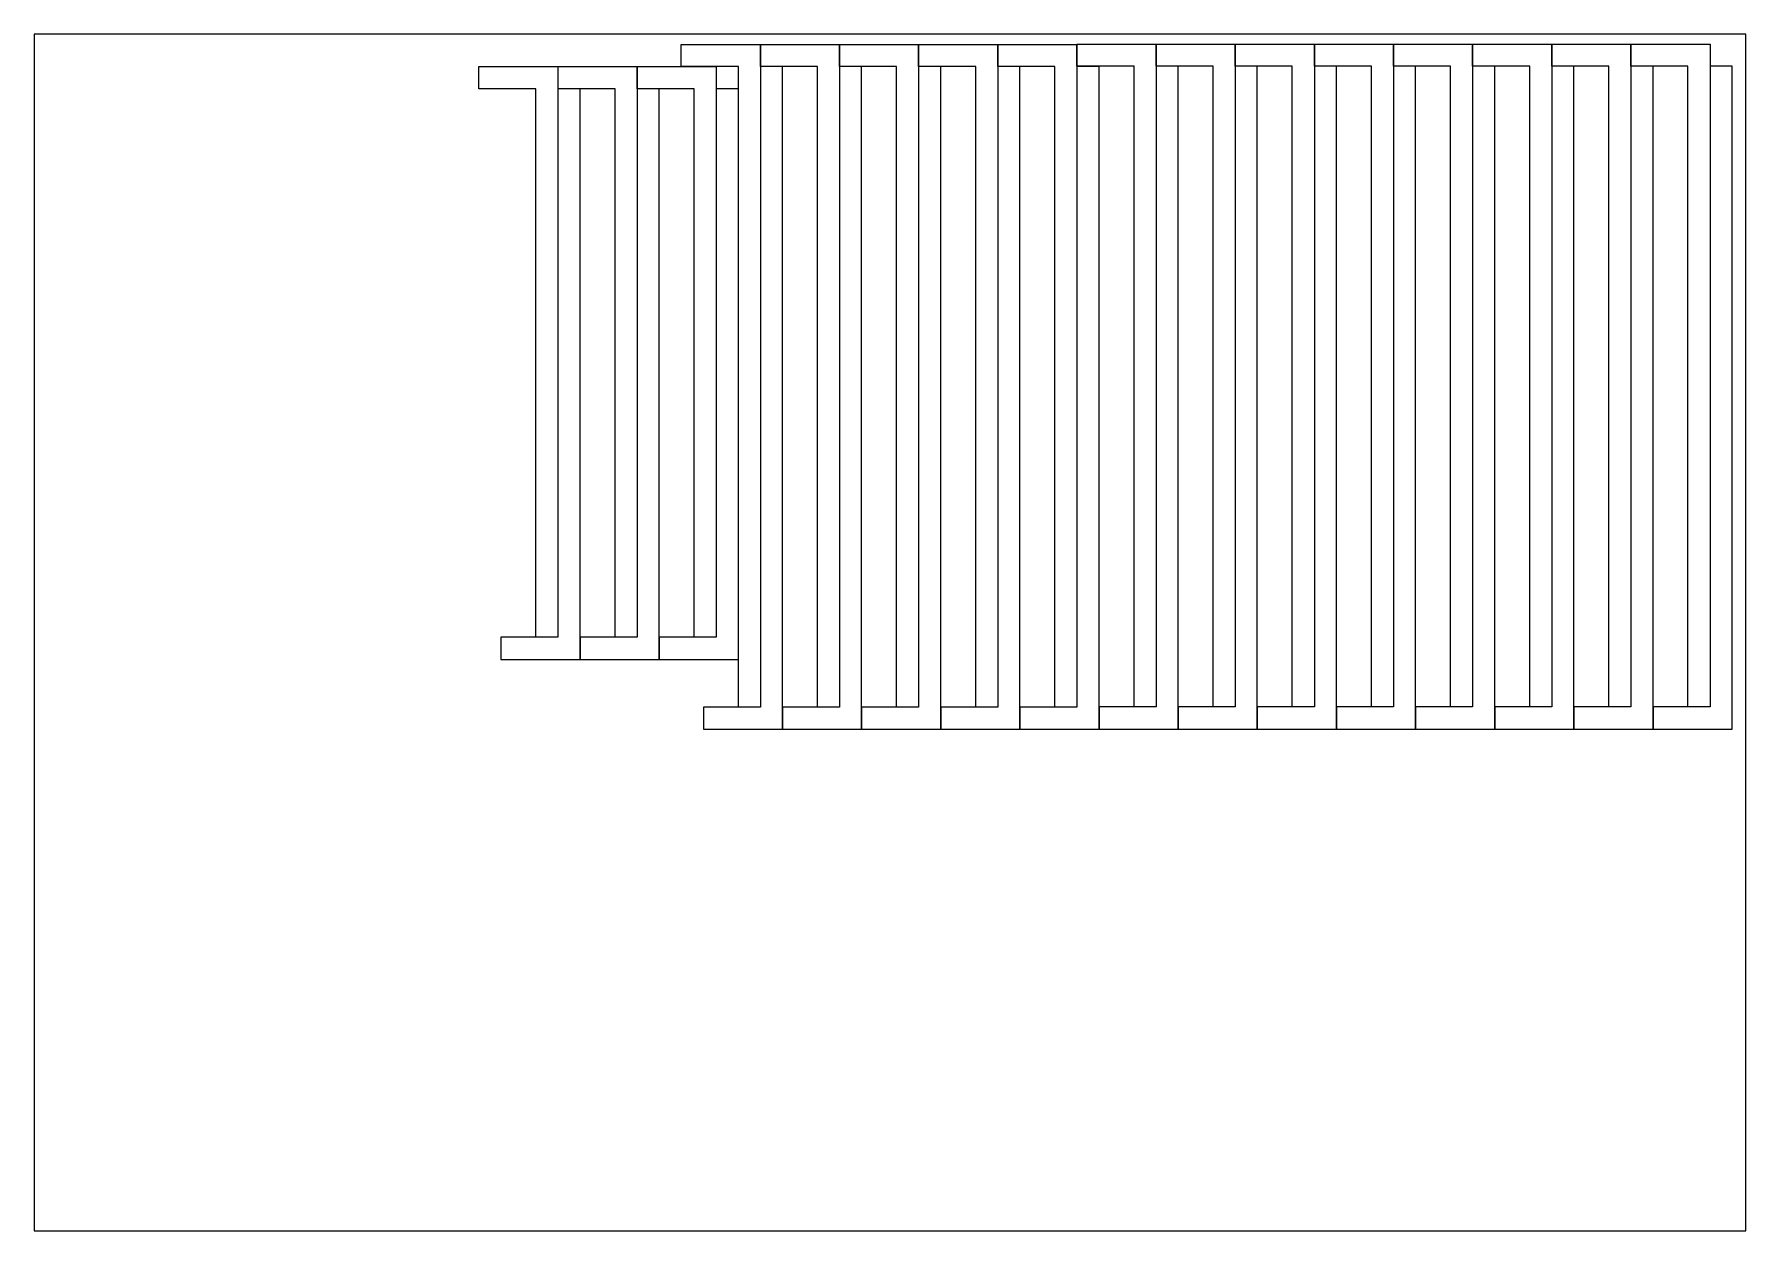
# Model space of a CAD drawing. Header units: millimetres. Extents: x 1869 to 3797, y -919 to 434.
# Drawn here: x 2867 to 3797, y -919 to -269 of the extents above; entities that cross this region are included whole.
import ezdxf

# ---------------------------------------------------------------- set-up
doc = ezdxf.new("R2010")
doc.units = ezdxf.units.MM
doc.header["$MEASUREMENT"] = 0
doc.layers.add('Layer 1', color=7, linetype='Continuous')

msp = doc.modelspace()

# ---------------------------------------------------------------- linework, layer by layer
at = {"layer": 'Layer 1', "color": 250, "lineweight": 20}
msp.add_lwpolyline([(2867.3634, -918.8425), (3797.3634, -918.8425), (3797.3634, -268.8425), (2867.3634, -268.8425), (2867.3634, -918.8425)], close=True, dxfattribs=at)
for points in [[(3218.9743, -274.3881), (3218.9743, -274.3881), (3218.9743, -286.3881), (3218.9743, -286.3881), (3218.9743, -286.3881), (3218.9743, -286.3881), (3249.9743, -286.3881), (3249.9743, -286.3881), (3249.9743, -286.3881), (3249.9743, -286.3881), (3249.9743, -634.3881), (3249.9743, -634.3881), (3249.9743, -634.3881), (3249.9743, -634.3881), (3261.9743, -634.3881), (3261.9743, -634.3881), (3261.9743, -634.3881), (3261.9743, -634.3881), (3261.9743, -286.3881), (3261.9743, -286.3881), (3261.9743, -286.3881), (3261.9743, -286.3881), (3261.9743, -274.3881), (3261.9743, -274.3881), (3261.9743, -274.3881), (3261.9743, -274.3881), (3218.9743, -274.3881), (3218.9743, -274.3881)], [(3261.9331, -274.3404), (3261.9331, -274.3404), (3261.9331, -286.3404), (3261.9331, -286.3404), (3261.9331, -286.3404), (3261.9331, -286.3404), (3292.9331, -286.3404), (3292.9331, -286.3404), (3292.9331, -286.3404), (3292.9331, -286.3404), (3292.9331, -634.3404), (3292.9331, -634.3404), (3292.9331, -634.3404), (3292.9331, -634.3404), (3304.9331, -634.3404), (3304.9331, -634.3404), (3304.9331, -634.3404), (3304.9331, -634.3404), (3304.9331, -286.3404), (3304.9331, -286.3404), (3304.9331, -286.3404), (3304.9331, -286.3404), (3304.9331, -274.3404), (3304.9331, -274.3404), (3304.9331, -274.3404), (3304.9331, -274.3404), (3261.9331, -274.3404), (3261.9331, -274.3404)], [(3304.9331, -274.3404), (3304.9331, -274.3404), (3304.9331, -286.3404), (3304.9331, -286.3404), (3304.9331, -286.3404), (3304.9331, -286.3404), (3335.9331, -286.3404), (3335.9331, -286.3404), (3335.9331, -286.3404), (3335.9331, -286.3404), (3335.9331, -634.3404), (3335.9331, -634.3404), (3335.9331, -634.3404), (3335.9331, -634.3404), (3347.9331, -634.3404), (3347.9331, -634.3404), (3347.9331, -634.3404), (3347.9331, -634.3404), (3347.9331, -286.3404), (3347.9331, -286.3404), (3347.9331, -286.3404), (3347.9331, -286.3404), (3347.9331, -274.3404), (3347.9331, -274.3404), (3347.9331, -274.3404), (3347.9331, -274.3404), (3304.9331, -274.3404), (3304.9331, -274.3404)], [(3347.9331, -274.3404), (3347.9331, -274.3404), (3347.9331, -286.3404), (3347.9331, -286.3404), (3347.9331, -286.3404), (3347.9331, -286.3404), (3378.9331, -286.3404), (3378.9331, -286.3404), (3378.9331, -286.3404), (3378.9331, -286.3404), (3378.9331, -634.3404), (3378.9331, -634.3404), (3378.9331, -634.3404), (3378.9331, -634.3404), (3390.9331, -634.3404), (3390.9331, -634.3404), (3390.9331, -634.3404), (3390.9331, -634.3404), (3390.9331, -286.3404), (3390.9331, -286.3404), (3390.9331, -286.3404), (3390.9331, -286.3404), (3390.9331, -274.3404), (3390.9331, -274.3404), (3390.9331, -274.3404), (3390.9331, -274.3404), (3347.9331, -274.3404), (3347.9331, -274.3404)], [(3390.9331, -274.3404), (3390.9331, -274.3404), (3390.9331, -286.3404), (3390.9331, -286.3404), (3390.9331, -286.3404), (3390.9331, -286.3404), (3421.9331, -286.3404), (3421.9331, -286.3404), (3421.9331, -286.3404), (3421.9331, -286.3404), (3421.9331, -634.3404), (3421.9331, -634.3404), (3421.9331, -634.3404), (3421.9331, -634.3404), (3433.9331, -634.3404), (3433.9331, -634.3404), (3433.9331, -634.3404), (3433.9331, -634.3404), (3433.9331, -286.3404), (3433.9331, -286.3404), (3433.9331, -286.3404), (3433.9331, -286.3404), (3433.9331, -274.3404), (3433.9331, -274.3404), (3433.9331, -274.3404), (3433.9331, -274.3404), (3390.9331, -274.3404), (3390.9331, -274.3404)], [(3433.9575, -274.2702), (3433.9575, -274.2702), (3433.9575, -286.2702), (3433.9575, -286.2702), (3433.9575, -286.2702), (3433.9575, -286.2702), (3464.9575, -286.2702), (3464.9575, -286.2702), (3464.9575, -286.2702), (3464.9575, -286.2702), (3464.9575, -634.2702), (3464.9575, -634.2702), (3464.9575, -634.2702), (3464.9575, -634.2702), (3476.9575, -634.2702), (3476.9575, -634.2702), (3476.9575, -634.2702), (3476.9575, -634.2702), (3476.9575, -286.2702), (3476.9575, -286.2702), (3476.9575, -286.2702), (3476.9575, -286.2702), (3476.9575, -274.2702), (3476.9575, -274.2702), (3476.9575, -274.2702), (3476.9575, -274.2702), (3433.9575, -274.2702), (3433.9575, -274.2702)], [(3476.9575, -274.2702), (3476.9575, -274.2702), (3476.9575, -286.2702), (3476.9575, -286.2702), (3476.9575, -286.2702), (3476.9575, -286.2702), (3507.9575, -286.2702), (3507.9575, -286.2702), (3507.9575, -286.2702), (3507.9575, -286.2702), (3507.9575, -634.2702), (3507.9575, -634.2702), (3507.9575, -634.2702), (3507.9575, -634.2702), (3519.9575, -634.2702), (3519.9575, -634.2702), (3519.9575, -634.2702), (3519.9575, -634.2702), (3519.9575, -286.2702), (3519.9575, -286.2702), (3519.9575, -286.2702), (3519.9575, -286.2702), (3519.9575, -274.2702), (3519.9575, -274.2702), (3519.9575, -274.2702), (3519.9575, -274.2702), (3476.9575, -274.2702), (3476.9575, -274.2702)], [(3519.9575, -274.2702), (3519.9575, -274.2702), (3519.9575, -286.2702), (3519.9575, -286.2702), (3519.9575, -286.2702), (3519.9575, -286.2702), (3550.9575, -286.2702), (3550.9575, -286.2702), (3550.9575, -286.2702), (3550.9575, -286.2702), (3550.9575, -634.2702), (3550.9575, -634.2702), (3550.9575, -634.2702), (3550.9575, -634.2702), (3562.9575, -634.2702), (3562.9575, -634.2702), (3562.9575, -634.2702), (3562.9575, -634.2702), (3562.9575, -286.2702), (3562.9575, -286.2702), (3562.9575, -286.2702), (3562.9575, -286.2702), (3562.9575, -274.2702), (3562.9575, -274.2702), (3562.9575, -274.2702), (3562.9575, -274.2702), (3519.9575, -274.2702), (3519.9575, -274.2702)], [(3562.9575, -274.2702), (3562.9575, -274.2702), (3562.9575, -286.2702), (3562.9575, -286.2702), (3562.9575, -286.2702), (3562.9575, -286.2702), (3593.9575, -286.2702), (3593.9575, -286.2702), (3593.9575, -286.2702), (3593.9575, -286.2702), (3593.9575, -634.2702), (3593.9575, -634.2702), (3593.9575, -634.2702), (3593.9575, -634.2702), (3605.9575, -634.2702), (3605.9575, -634.2702), (3605.9575, -634.2702), (3605.9575, -634.2702), (3605.9575, -286.2702), (3605.9575, -286.2702), (3605.9575, -286.2702), (3605.9575, -286.2702), (3605.9575, -274.2702), (3605.9575, -274.2702), (3605.9575, -274.2702), (3605.9575, -274.2702), (3562.9575, -274.2702), (3562.9575, -274.2702)], [(3605.9575, -274.2702), (3605.9575, -274.2702), (3605.9575, -286.2702), (3605.9575, -286.2702), (3605.9575, -286.2702), (3605.9575, -286.2702), (3636.9575, -286.2702), (3636.9575, -286.2702), (3636.9575, -286.2702), (3636.9575, -286.2702), (3636.9575, -634.2702), (3636.9575, -634.2702), (3636.9575, -634.2702), (3636.9575, -634.2702), (3648.9575, -634.2702), (3648.9575, -634.2702), (3648.9575, -634.2702), (3648.9575, -634.2702), (3648.9575, -286.2702), (3648.9575, -286.2702), (3648.9575, -286.2702), (3648.9575, -286.2702), (3648.9575, -274.2702), (3648.9575, -274.2702), (3648.9575, -274.2702), (3648.9575, -274.2702), (3605.9575, -274.2702), (3605.9575, -274.2702)], [(3648.9575, -274.2702), (3648.9575, -274.2702), (3648.9575, -286.2702), (3648.9575, -286.2702), (3648.9575, -286.2702), (3648.9575, -286.2702), (3679.9575, -286.2702), (3679.9575, -286.2702), (3679.9575, -286.2702), (3679.9575, -286.2702), (3679.9575, -634.2702), (3679.9575, -634.2702), (3679.9575, -634.2702), (3679.9575, -634.2702), (3691.9575, -634.2702), (3691.9575, -634.2702), (3691.9575, -634.2702), (3691.9575, -634.2702), (3691.9575, -286.2702), (3691.9575, -286.2702), (3691.9575, -286.2702), (3691.9575, -286.2702), (3691.9575, -274.2702), (3691.9575, -274.2702), (3691.9575, -274.2702), (3691.9575, -274.2702), (3648.9575, -274.2702), (3648.9575, -274.2702)], [(3691.9575, -274.2702), (3691.9575, -274.2702), (3691.9575, -286.2702), (3691.9575, -286.2702), (3691.9575, -286.2702), (3691.9575, -286.2702), (3722.9575, -286.2702), (3722.9575, -286.2702), (3722.9575, -286.2702), (3722.9575, -286.2702), (3722.9575, -634.2702), (3722.9575, -634.2702), (3722.9575, -634.2702), (3722.9575, -634.2702), (3734.9575, -634.2702), (3734.9575, -634.2702), (3734.9575, -634.2702), (3734.9575, -634.2702), (3734.9575, -286.2702), (3734.9575, -286.2702), (3734.9575, -286.2702), (3734.9575, -286.2702), (3734.9575, -274.2702), (3734.9575, -274.2702), (3734.9575, -274.2702), (3734.9575, -274.2702), (3691.9575, -274.2702), (3691.9575, -274.2702)], [(3734.9575, -274.2702), (3734.9575, -274.2702), (3734.9575, -286.2702), (3734.9575, -286.2702), (3734.9575, -286.2702), (3734.9575, -286.2702), (3765.9575, -286.2702), (3765.9575, -286.2702), (3765.9575, -286.2702), (3765.9575, -286.2702), (3765.9575, -634.2702), (3765.9575, -634.2702), (3765.9575, -634.2702), (3765.9575, -634.2702), (3777.9575, -634.2702), (3777.9575, -634.2702), (3777.9575, -634.2702), (3777.9575, -634.2702), (3777.9575, -286.2702), (3777.9575, -286.2702), (3777.9575, -286.2702), (3777.9575, -286.2702), (3777.9575, -274.2702), (3777.9575, -274.2702), (3777.9575, -274.2702), (3777.9575, -274.2702), (3734.9575, -274.2702), (3734.9575, -274.2702)], [(3108.9445, -286.4197), (3108.9445, -286.4197), (3108.9445, -298.4197), (3108.9445, -298.4197), (3108.9445, -298.4197), (3108.9445, -298.4197), (3139.9445, -298.4197), (3139.9445, -298.4197), (3139.9445, -298.4197), (3139.9445, -298.4197), (3139.9445, -596.4197), (3139.9445, -596.4197), (3139.9445, -596.4197), (3139.9445, -596.4197), (3151.9445, -596.4197), (3151.9445, -596.4197), (3151.9445, -596.4197), (3151.9445, -596.4197), (3151.9445, -298.4197), (3151.9445, -298.4197), (3151.9445, -298.4197), (3151.9445, -298.4197), (3151.9445, -286.4197), (3151.9445, -286.4197), (3151.9445, -286.4197), (3151.9445, -286.4197), (3108.9445, -286.4197), (3108.9445, -286.4197)], [(3151.9743, -286.4577), (3151.9743, -286.4577), (3151.9743, -298.4577), (3151.9743, -298.4577), (3151.9743, -298.4577), (3151.9743, -298.4577), (3182.9743, -298.4577), (3182.9743, -298.4577), (3182.9743, -298.4577), (3182.9743, -298.4577), (3182.9743, -596.4577), (3182.9743, -596.4577), (3182.9743, -596.4577), (3182.9743, -596.4577), (3194.9743, -596.4577), (3194.9743, -596.4577), (3194.9743, -596.4577), (3194.9743, -596.4577), (3194.9743, -298.4577), (3194.9743, -298.4577), (3194.9743, -298.4577), (3194.9743, -298.4577), (3194.9743, -286.4577), (3194.9743, -286.4577), (3194.9743, -286.4577), (3194.9743, -286.4577), (3151.9743, -286.4577), (3151.9743, -286.4577)], [(3194.9743, -286.4577), (3194.9743, -286.4577), (3194.9743, -298.4577), (3194.9743, -298.4577), (3194.9743, -298.4577), (3194.9743, -298.4577), (3225.9743, -298.4577), (3225.9743, -298.4577), (3225.9743, -298.4577), (3225.9743, -298.4577), (3225.9743, -596.4577), (3225.9743, -596.4577), (3225.9743, -596.4577), (3225.9743, -596.4577), (3237.9743, -596.4577), (3237.9743, -596.4577), (3237.9743, -596.4577), (3237.9743, -596.4577), (3237.9743, -298.4577), (3237.9743, -298.4577), (3237.9743, -298.4577), (3237.9743, -298.4577), (3237.9743, -286.4577), (3237.9743, -286.4577), (3237.9743, -286.4577), (3237.9743, -286.4577), (3194.9743, -286.4577), (3194.9743, -286.4577)], [(3230.9743, -646.3881), (3230.9743, -646.3881), (3230.9743, -634.3881), (3230.9743, -634.3881), (3230.9743, -634.3881), (3230.9743, -634.3881), (3261.9743, -634.3881), (3261.9743, -634.3881), (3261.9743, -634.3881), (3261.9743, -634.3881), (3261.9743, -286.3881), (3261.9743, -286.3881), (3261.9743, -286.3881), (3261.9743, -286.3881), (3273.9743, -286.3881), (3273.9743, -286.3881), (3273.9743, -286.3881), (3273.9743, -286.3881), (3273.9743, -634.3881), (3273.9743, -634.3881), (3273.9743, -634.3881), (3273.9743, -634.3881), (3273.9743, -646.3881), (3273.9743, -646.3881), (3273.9743, -646.3881), (3273.9743, -646.3881), (3230.9743, -646.3881), (3230.9743, -646.3881)], [(3273.9331, -646.3404), (3273.9331, -646.3404), (3273.9331, -634.3404), (3273.9331, -634.3404), (3273.9331, -634.3404), (3273.9331, -634.3404), (3304.9331, -634.3404), (3304.9331, -634.3404), (3304.9331, -634.3404), (3304.9331, -634.3404), (3304.9331, -286.3404), (3304.9331, -286.3404), (3304.9331, -286.3404), (3304.9331, -286.3404), (3316.9331, -286.3404), (3316.9331, -286.3404), (3316.9331, -286.3404), (3316.9331, -286.3404), (3316.9331, -634.3404), (3316.9331, -634.3404), (3316.9331, -634.3404), (3316.9331, -634.3404), (3316.9331, -646.3404), (3316.9331, -646.3404), (3316.9331, -646.3404), (3316.9331, -646.3404), (3273.9331, -646.3404), (3273.9331, -646.3404)], [(3316.9331, -646.3404), (3316.9331, -646.3404), (3316.9331, -634.3404), (3316.9331, -634.3404), (3316.9331, -634.3404), (3316.9331, -634.3404), (3347.9331, -634.3404), (3347.9331, -634.3404), (3347.9331, -634.3404), (3347.9331, -634.3404), (3347.9331, -286.3404), (3347.9331, -286.3404), (3347.9331, -286.3404), (3347.9331, -286.3404), (3359.9331, -286.3404), (3359.9331, -286.3404), (3359.9331, -286.3404), (3359.9331, -286.3404), (3359.9331, -634.3404), (3359.9331, -634.3404), (3359.9331, -634.3404), (3359.9331, -634.3404), (3359.9331, -646.3404), (3359.9331, -646.3404), (3359.9331, -646.3404), (3359.9331, -646.3404), (3316.9331, -646.3404), (3316.9331, -646.3404)], [(3359.9331, -646.3404), (3359.9331, -646.3404), (3359.9331, -634.3404), (3359.9331, -634.3404), (3359.9331, -634.3404), (3359.9331, -634.3404), (3390.9331, -634.3404), (3390.9331, -634.3404), (3390.9331, -634.3404), (3390.9331, -634.3404), (3390.9331, -286.3404), (3390.9331, -286.3404), (3390.9331, -286.3404), (3390.9331, -286.3404), (3402.9331, -286.3404), (3402.9331, -286.3404), (3402.9331, -286.3404), (3402.9331, -286.3404), (3402.9331, -634.3404), (3402.9331, -634.3404), (3402.9331, -634.3404), (3402.9331, -634.3404), (3402.9331, -646.3404), (3402.9331, -646.3404), (3402.9331, -646.3404), (3402.9331, -646.3404), (3359.9331, -646.3404), (3359.9331, -646.3404)], [(3402.9331, -646.3404), (3402.9331, -646.3404), (3402.9331, -634.3404), (3402.9331, -634.3404), (3402.9331, -634.3404), (3402.9331, -634.3404), (3433.9331, -634.3404), (3433.9331, -634.3404), (3433.9331, -634.3404), (3433.9331, -634.3404), (3433.9331, -286.3404), (3433.9331, -286.3404), (3433.9331, -286.3404), (3433.9331, -286.3404), (3445.9331, -286.3404), (3445.9331, -286.3404), (3445.9331, -286.3404), (3445.9331, -286.3404), (3445.9331, -634.3404), (3445.9331, -634.3404), (3445.9331, -634.3404), (3445.9331, -634.3404), (3445.9331, -646.3404), (3445.9331, -646.3404), (3445.9331, -646.3404), (3445.9331, -646.3404), (3402.9331, -646.3404), (3402.9331, -646.3404)], [(3445.9575, -646.2702), (3445.9575, -646.2702), (3445.9575, -634.2702), (3445.9575, -634.2702), (3445.9575, -634.2702), (3445.9575, -634.2702), (3476.9575, -634.2702), (3476.9575, -634.2702), (3476.9575, -634.2702), (3476.9575, -634.2702), (3476.9575, -286.2702), (3476.9575, -286.2702), (3476.9575, -286.2702), (3476.9575, -286.2702), (3488.9575, -286.2702), (3488.9575, -286.2702), (3488.9575, -286.2702), (3488.9575, -286.2702), (3488.9575, -634.2702), (3488.9575, -634.2702), (3488.9575, -634.2702), (3488.9575, -634.2702), (3488.9575, -646.2702), (3488.9575, -646.2702), (3488.9575, -646.2702), (3488.9575, -646.2702), (3445.9575, -646.2702), (3445.9575, -646.2702)], [(3488.9575, -646.2702), (3488.9575, -646.2702), (3488.9575, -634.2702), (3488.9575, -634.2702), (3488.9575, -634.2702), (3488.9575, -634.2702), (3519.9575, -634.2702), (3519.9575, -634.2702), (3519.9575, -634.2702), (3519.9575, -634.2702), (3519.9575, -286.2702), (3519.9575, -286.2702), (3519.9575, -286.2702), (3519.9575, -286.2702), (3531.9575, -286.2702), (3531.9575, -286.2702), (3531.9575, -286.2702), (3531.9575, -286.2702), (3531.9575, -634.2702), (3531.9575, -634.2702), (3531.9575, -634.2702), (3531.9575, -634.2702), (3531.9575, -646.2702), (3531.9575, -646.2702), (3531.9575, -646.2702), (3531.9575, -646.2702), (3488.9575, -646.2702), (3488.9575, -646.2702)], [(3531.9575, -646.2702), (3531.9575, -646.2702), (3531.9575, -634.2702), (3531.9575, -634.2702), (3531.9575, -634.2702), (3531.9575, -634.2702), (3562.9575, -634.2702), (3562.9575, -634.2702), (3562.9575, -634.2702), (3562.9575, -634.2702), (3562.9575, -286.2702), (3562.9575, -286.2702), (3562.9575, -286.2702), (3562.9575, -286.2702), (3574.9575, -286.2702), (3574.9575, -286.2702), (3574.9575, -286.2702), (3574.9575, -286.2702), (3574.9575, -634.2702), (3574.9575, -634.2702), (3574.9575, -634.2702), (3574.9575, -634.2702), (3574.9575, -646.2702), (3574.9575, -646.2702), (3574.9575, -646.2702), (3574.9575, -646.2702), (3531.9575, -646.2702), (3531.9575, -646.2702)], [(3574.9575, -646.2702), (3574.9575, -646.2702), (3574.9575, -634.2702), (3574.9575, -634.2702), (3574.9575, -634.2702), (3574.9575, -634.2702), (3605.9575, -634.2702), (3605.9575, -634.2702), (3605.9575, -634.2702), (3605.9575, -634.2702), (3605.9575, -286.2702), (3605.9575, -286.2702), (3605.9575, -286.2702), (3605.9575, -286.2702), (3617.9575, -286.2702), (3617.9575, -286.2702), (3617.9575, -286.2702), (3617.9575, -286.2702), (3617.9575, -634.2702), (3617.9575, -634.2702), (3617.9575, -634.2702), (3617.9575, -634.2702), (3617.9575, -646.2702), (3617.9575, -646.2702), (3617.9575, -646.2702), (3617.9575, -646.2702), (3574.9575, -646.2702), (3574.9575, -646.2702)], [(3617.9575, -646.2702), (3617.9575, -646.2702), (3617.9575, -634.2702), (3617.9575, -634.2702), (3617.9575, -634.2702), (3617.9575, -634.2702), (3648.9575, -634.2702), (3648.9575, -634.2702), (3648.9575, -634.2702), (3648.9575, -634.2702), (3648.9575, -286.2702), (3648.9575, -286.2702), (3648.9575, -286.2702), (3648.9575, -286.2702), (3660.9575, -286.2702), (3660.9575, -286.2702), (3660.9575, -286.2702), (3660.9575, -286.2702), (3660.9575, -634.2702), (3660.9575, -634.2702), (3660.9575, -634.2702), (3660.9575, -634.2702), (3660.9575, -646.2702), (3660.9575, -646.2702), (3660.9575, -646.2702), (3660.9575, -646.2702), (3617.9575, -646.2702), (3617.9575, -646.2702)], [(3660.9575, -646.2702), (3660.9575, -646.2702), (3660.9575, -634.2702), (3660.9575, -634.2702), (3660.9575, -634.2702), (3660.9575, -634.2702), (3691.9575, -634.2702), (3691.9575, -634.2702), (3691.9575, -634.2702), (3691.9575, -634.2702), (3691.9575, -286.2702), (3691.9575, -286.2702), (3691.9575, -286.2702), (3691.9575, -286.2702), (3703.9575, -286.2702), (3703.9575, -286.2702), (3703.9575, -286.2702), (3703.9575, -286.2702), (3703.9575, -634.2702), (3703.9575, -634.2702), (3703.9575, -634.2702), (3703.9575, -634.2702), (3703.9575, -646.2702), (3703.9575, -646.2702), (3703.9575, -646.2702), (3703.9575, -646.2702), (3660.9575, -646.2702), (3660.9575, -646.2702)], [(3703.9575, -646.2702), (3703.9575, -646.2702), (3703.9575, -634.2702), (3703.9575, -634.2702), (3703.9575, -634.2702), (3703.9575, -634.2702), (3734.9575, -634.2702), (3734.9575, -634.2702), (3734.9575, -634.2702), (3734.9575, -634.2702), (3734.9575, -286.2702), (3734.9575, -286.2702), (3734.9575, -286.2702), (3734.9575, -286.2702), (3746.9575, -286.2702), (3746.9575, -286.2702), (3746.9575, -286.2702), (3746.9575, -286.2702), (3746.9575, -634.2702), (3746.9575, -634.2702), (3746.9575, -634.2702), (3746.9575, -634.2702), (3746.9575, -646.2702), (3746.9575, -646.2702), (3746.9575, -646.2702), (3746.9575, -646.2702), (3703.9575, -646.2702), (3703.9575, -646.2702)], [(3746.9575, -646.2702), (3746.9575, -646.2702), (3746.9575, -634.2702), (3746.9575, -634.2702), (3746.9575, -634.2702), (3746.9575, -634.2702), (3777.9575, -634.2702), (3777.9575, -634.2702), (3777.9575, -634.2702), (3777.9575, -634.2702), (3777.9575, -286.2702), (3777.9575, -286.2702), (3777.9575, -286.2702), (3777.9575, -286.2702), (3789.9575, -286.2702), (3789.9575, -286.2702), (3789.9575, -286.2702), (3789.9575, -286.2702), (3789.9575, -634.2702), (3789.9575, -634.2702), (3789.9575, -634.2702), (3789.9575, -634.2702), (3789.9575, -646.2702), (3789.9575, -646.2702), (3789.9575, -646.2702), (3789.9575, -646.2702), (3746.9575, -646.2702), (3746.9575, -646.2702)], [(3120.9445, -608.4197), (3120.9445, -608.4197), (3120.9445, -596.4197), (3120.9445, -596.4197), (3120.9445, -596.4197), (3120.9445, -596.4197), (3151.9445, -596.4197), (3151.9445, -596.4197), (3151.9445, -596.4197), (3151.9445, -596.4197), (3151.9445, -298.4197), (3151.9445, -298.4197), (3151.9445, -298.4197), (3151.9445, -298.4197), (3163.9445, -298.4197), (3163.9445, -298.4197), (3163.9445, -298.4197), (3163.9445, -298.4197), (3163.9445, -596.4197), (3163.9445, -596.4197), (3163.9445, -596.4197), (3163.9445, -596.4197), (3163.9445, -608.4197), (3163.9445, -608.4197), (3163.9445, -608.4197), (3163.9445, -608.4197), (3120.9445, -608.4197), (3120.9445, -608.4197)], [(3163.9743, -608.4577), (3163.9743, -608.4577), (3163.9743, -596.4577), (3163.9743, -596.4577), (3163.9743, -596.4577), (3163.9743, -596.4577), (3194.9743, -596.4577), (3194.9743, -596.4577), (3194.9743, -596.4577), (3194.9743, -596.4577), (3194.9743, -298.4577), (3194.9743, -298.4577), (3194.9743, -298.4577), (3194.9743, -298.4577), (3206.9743, -298.4577), (3206.9743, -298.4577), (3206.9743, -298.4577), (3206.9743, -298.4577), (3206.9743, -596.4577), (3206.9743, -596.4577), (3206.9743, -596.4577), (3206.9743, -596.4577), (3206.9743, -608.4577), (3206.9743, -608.4577), (3206.9743, -608.4577), (3206.9743, -608.4577), (3163.9743, -608.4577), (3163.9743, -608.4577)], [(3206.9743, -608.4577), (3206.9743, -608.4577), (3206.9743, -596.4577), (3206.9743, -596.4577), (3206.9743, -596.4577), (3206.9743, -596.4577), (3237.9743, -596.4577), (3237.9743, -596.4577), (3237.9743, -596.4577), (3237.9743, -596.4577), (3237.9743, -298.4577), (3237.9743, -298.4577), (3237.9743, -298.4577), (3237.9743, -298.4577), (3249.9743, -298.4577), (3249.9743, -298.4577), (3249.9743, -298.4577), (3249.9743, -298.4577), (3249.9743, -596.4577), (3249.9743, -596.4577), (3249.9743, -596.4577), (3249.9743, -596.4577), (3249.9743, -608.4577), (3249.9743, -608.4577), (3249.9743, -608.4577), (3249.9743, -608.4577), (3206.9743, -608.4577), (3206.9743, -608.4577)]]:
    msp.add_open_spline(points, degree=3, knots=[0, 0, 0, 0, 0.125, 0.125, 0.125, 0.125, 0.25, 0.25, 0.25, 0.25, 0.375, 0.375, 0.375, 0.375, 0.5, 0.5, 0.5, 0.5, 0.625, 0.625, 0.625, 0.625, 0.75, 0.75, 0.75, 0.75, 1, 1, 1, 1], dxfattribs=at)

doc.saveas('drawing.dxf')
